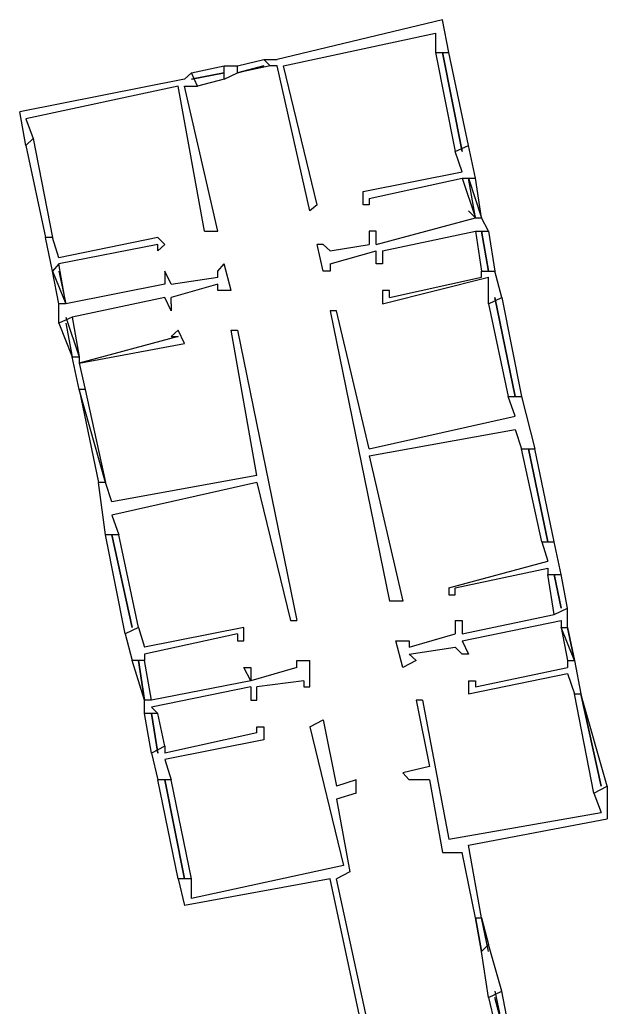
# Model space of a CAD drawing. Header units: millimetres. Extents: x -518.8 to -461.2, y 3.5 to 44.2.
# Drawn here: x -476.786 to -476.22, y 14.613 to 15.565 of the extents above; entities that cross this region are included whole.
import ezdxf

# ---------------------------------------------------------------- set-up
doc = ezdxf.new("R2010")
doc.units = ezdxf.units.MM
doc.header["$MEASUREMENT"] = 0
doc.layers.add('8', color=8, linetype='Continuous')

msp = doc.modelspace()

# ---------------------------------------------------------------- linework, layer by layer
at = {"layer": '8'}
for points in [[(-476.37295, 15.53304), (-476.37897, 15.56462), (-476.37897, 15.56462), (-476.53837, 15.52627)], [(-476.53235, 15.52026), (-476.38574, 15.55183)], [(-476.38574, 15.55183), (-476.38574, 15.53304), (-476.38574, 15.53304), (-476.37295, 15.53304)], [(-476.38574, 15.53304), (-476.36694, 15.43755)], [(-476.37897, 15.53304), (-476.36017, 15.43755), (-476.36017, 15.43755), (-476.37897, 15.53304)], [(-476.34739, 15.41199), (-476.35416, 15.44356), (-476.35416, 15.44356), (-476.37295, 15.53304)], [(-476.62107, 15.51349), (-476.58949, 15.52026)], [(-476.58949, 15.50747), (-476.58949, 15.52026)], [(-476.58949, 15.52026), (-476.57671, 15.52026)], [(-476.57671, 15.52026), (-476.55115, 15.52627)], [(-476.57671, 15.51349), (-476.57671, 15.52026)], [(-476.54513, 15.52026), (-476.57671, 15.51349)], [(-476.57671, 15.51349), (-476.55115, 15.52026), (-476.57671, 15.51349)], [(-476.53837, 15.52026), (-476.54513, 15.52026), (-476.54513, 15.52026), (-476.55115, 15.52627), (-476.53837, 15.52627)], [(-476.50679, 15.38041), (-476.53837, 15.52026)], [(-476.50002, 15.38642), (-476.53235, 15.52026)], [(-476.62784, 15.50747), (-476.62107, 15.51349)], [(-476.61506, 15.50071), (-476.62107, 15.51349)], [(-476.62107, 15.50747), (-476.58949, 15.51349), (-476.62107, 15.50747)], [(-476.58949, 15.50747), (-476.57671, 15.51349)], [(-476.62784, 15.50747), (-476.78649, 15.4759)], [(-476.63386, 15.50071), (-476.78047, 15.46913)], [(-476.60829, 15.36086), (-476.63386, 15.50071)], [(-476.59551, 15.36086), (-476.62784, 15.50071)], [(-476.62784, 15.50071), (-476.61506, 15.50071)], [(-476.58949, 15.50747), (-476.61506, 15.50071)], [(-476.78047, 15.46913), (-476.77371, 15.45033), (-476.77371, 15.45033), (-476.78047, 15.44356), (-476.78649, 15.4759)], [(-476.78047, 15.44356), (-476.76167, 15.35484)], [(-476.78047, 15.44356), (-476.76167, 15.35484)], [(-476.77371, 15.45033), (-476.75491, 15.35484)], [(-476.77371, 15.45033), (-476.75491, 15.35484)], [(-476.36694, 15.43755), (-476.35416, 15.44356)], [(-476.36017, 15.418), (-476.36694, 15.43755)], [(-476.45566, 15.3992), (-476.36017, 15.418)], [(-476.44964, 15.39244), (-476.36017, 15.41199)], [(-476.36017, 15.41199), (-476.36017, 15.41199), (-476.36017, 15.41199), (-476.34739, 15.41199)], [(-476.36017, 15.41199), (-476.34739, 15.37364), (-476.34739, 15.37364), (-476.34137, 15.37364), (-476.34137, 15.37364), (-476.34739, 15.41199)], [(-476.34739, 15.37364), (-476.35416, 15.41199), (-476.35416, 15.41199), (-476.34137, 15.37364)], [(-476.44964, 15.39244), (-476.44964, 15.38642), (-476.44964, 15.38642), (-476.45566, 15.38642), (-476.45566, 15.38642), (-476.45566, 15.3992)], [(-476.50002, 15.38642), (-476.50679, 15.38041)], [(-476.34739, 15.37364), (-476.35416, 15.38041)], [(-476.44288, 15.34808), (-476.34739, 15.37364)], [(-476.33461, 15.36086), (-476.34137, 15.37364)], [(-476.60829, 15.36086), (-476.59551, 15.36086)], [(-476.44288, 15.34808), (-476.44288, 15.36086), (-476.44288, 15.36086), (-476.44964, 15.36086), (-476.44964, 15.36086), (-476.44964, 15.34808)], [(-476.43686, 15.34206), (-476.34739, 15.36086)], [(-476.34739, 15.36086), (-476.34739, 15.36086), (-476.34739, 15.36086), (-476.33461, 15.36086)], [(-476.34739, 15.36086), (-476.34137, 15.32251)], [(-476.34137, 15.36086), (-476.33461, 15.32251), (-476.33461, 15.32251), (-476.34137, 15.36086)], [(-476.33461, 15.36086), (-476.32859, 15.32251)], [(-476.75491, 15.35484), (-476.76167, 15.35484)], [(-476.75491, 15.32251), (-476.76167, 15.35484)], [(-476.74889, 15.33529), (-476.75491, 15.35484)], [(-476.6534, 15.35484), (-476.74889, 15.33529)], [(-476.6534, 15.34808), (-476.74889, 15.32928)], [(-476.64664, 15.34808), (-476.6534, 15.35484)], [(-476.64664, 15.34808), (-476.6534, 15.34206), (-476.6534, 15.34206), (-476.6534, 15.34808)], [(-476.48724, 15.34206), (-476.49401, 15.34808), (-476.49401, 15.34808), (-476.50002, 15.34808)], [(-476.49401, 15.32251), (-476.50002, 15.34808)], [(-476.48724, 15.34206), (-476.44964, 15.34808)], [(-476.48724, 15.32928), (-476.44288, 15.34206)], [(-476.43686, 15.34206), (-476.43686, 15.32928), (-476.43686, 15.32928), (-476.44288, 15.32928), (-476.44288, 15.32928), (-476.44288, 15.34206)], [(-476.74889, 15.32928), (-476.74889, 15.32928), (-476.75491, 15.32251)], [(-476.74889, 15.29093), (-476.75491, 15.32251), (-476.75491, 15.32251), (-476.74213, 15.29093), (-476.74213, 15.29093), (-476.74889, 15.32928)], [(-476.64062, 15.30973), (-476.59551, 15.3165), (-476.59551, 15.3165), (-476.59551, 15.32251), (-476.58949, 15.32928)], [(-476.58273, 15.30371), (-476.58949, 15.32928)], [(-476.48724, 15.32928), (-476.48724, 15.32251), (-476.48724, 15.32251), (-476.49401, 15.32251)], [(-476.74889, 15.32251), (-476.74213, 15.29093), (-476.74213, 15.29093), (-476.74213, 15.29093), (-476.74889, 15.29093)], [(-476.64062, 15.30973), (-476.64664, 15.32251), (-476.64664, 15.32251), (-476.64664, 15.3165), (-476.64664, 15.30973)], [(-476.34137, 15.3165), (-476.34137, 15.32251), (-476.34137, 15.32251), (-476.32859, 15.32251)], [(-476.32183, 15.29695), (-476.32859, 15.32251)], [(-476.64664, 15.30973), (-476.74213, 15.29093)], [(-476.59551, 15.30973), (-476.64062, 15.29695)], [(-476.58273, 15.30371), (-476.59551, 15.30371), (-476.59551, 15.30371), (-476.59551, 15.30973)], [(-476.43686, 15.29093), (-476.33461, 15.3165)], [(-476.4301, 15.29695), (-476.34137, 15.3165)], [(-476.33461, 15.29093), (-476.33461, 15.3165)], [(-476.4301, 15.29695), (-476.4301, 15.30371), (-476.4301, 15.30371), (-476.43686, 15.30371), (-476.43686, 15.30371), (-476.43686, 15.29093)], [(-476.74889, 15.27214), (-476.74889, 15.29093)], [(-476.64664, 15.29695), (-476.73611, 15.27815)], [(-476.64062, 15.29093), (-476.64062, 15.28417), (-476.64062, 15.28417), (-476.64664, 15.29695)], [(-476.64062, 15.29093), (-476.64062, 15.29695)], [(-476.33461, 15.29093), (-476.32183, 15.29695)], [(-476.33461, 15.29093), (-476.31581, 15.20146)], [(-476.32859, 15.29695), (-476.30904, 15.20146), (-476.30904, 15.20146), (-476.32859, 15.29695)], [(-476.32183, 15.29695), (-476.30303, 15.20146)], [(-476.48724, 15.28417), (-476.4301, 15.00447)], [(-476.48122, 15.28417), (-476.48724, 15.28417)], [(-476.44964, 15.15108), (-476.48122, 15.28417)], [(-476.73611, 15.27815), (-476.73611, 15.27815), (-476.74889, 15.27214)], [(-476.74889, 15.27214), (-476.73611, 15.2398)], [(-476.74213, 15.27815), (-476.72934, 15.2398)], [(-476.74213, 15.27214), (-476.73611, 15.2398)], [(-476.73611, 15.27815), (-476.72934, 15.2398)], [(-476.62784, 15.25259), (-476.63386, 15.26537), (-476.63386, 15.26537), (-476.64062, 15.25935), (-476.63386, 15.25935)], [(-476.55792, 15.12552), (-476.58273, 15.26537)], [(-476.58273, 15.26537), (-476.57671, 15.26537)], [(-476.57671, 15.26537), (-476.51957, 14.98567)], [(-476.63386, 15.25935), (-476.72934, 15.23379), (-476.72934, 15.23379), (-476.62784, 15.25259)], [(-476.72934, 15.20823), (-476.73611, 15.2398), (-476.73611, 15.2398), (-476.72934, 15.2398), (-476.72934, 15.23379), (-476.72333, 15.20823), (-476.72333, 15.20823), (-476.72934, 15.20823)], [(-476.72934, 15.20823), (-476.71055, 15.11875)], [(-476.70378, 15.11875), (-476.72934, 15.20823), (-476.72934, 15.20823), (-476.71055, 15.11875)], [(-476.72333, 15.20823), (-476.70378, 15.11875)], [(-476.30904, 15.18266), (-476.31581, 15.20146)], [(-476.31581, 15.20146), (-476.30303, 15.20146)], [(-476.30303, 15.20146), (-476.29025, 15.15108)], [(-476.44964, 15.15108), (-476.30904, 15.18266)], [(-476.44964, 15.14432), (-476.30904, 15.16988)], [(-476.30904, 15.16988), (-476.30303, 15.15108), (-476.30303, 15.15108), (-476.29025, 15.15108)], [(-476.28348, 15.06161), (-476.30303, 15.15108)], [(-476.27746, 15.06161), (-476.29626, 15.15108), (-476.29626, 15.15108), (-476.27746, 15.06161)], [(-476.27145, 15.06161), (-476.29025, 15.15108)], [(-476.44964, 15.14432), (-476.41731, 15.00447), (-476.41731, 15.00447), (-476.4301, 15.00447)], [(-476.55792, 15.12552), (-476.69777, 15.09996)], [(-476.69777, 15.09996), (-476.70378, 15.11875), (-476.70378, 15.11875), (-476.71055, 15.11875)], [(-476.69777, 15.08717), (-476.691, 15.06838), (-476.691, 15.06838), (-476.70378, 15.06838), (-476.70378, 15.06838), (-476.71055, 15.11875)], [(-476.55792, 15.11875), (-476.69777, 15.08717)], [(-476.55792, 15.11875), (-476.52558, 14.98567)], [(-476.68498, 14.97289), (-476.70378, 15.06838)], [(-476.67822, 14.9789), (-476.69777, 15.06838), (-476.69777, 15.06838), (-476.67822, 14.9789)], [(-476.6722, 14.9789), (-476.691, 15.06838)], [(-476.28348, 15.06161), (-476.27145, 15.06161)], [(-476.28348, 15.06161), (-476.27746, 15.04281)], [(-476.27746, 15.03605), (-476.27746, 15.03003), (-476.26468, 15.03003), (-476.26468, 15.03003), (-476.27145, 15.06161)], [(-476.37295, 15.01725), (-476.27746, 15.04281)], [(-476.36694, 15.01725), (-476.27746, 15.03605)], [(-476.27145, 14.99168), (-476.27746, 15.03003)], [(-476.26468, 14.9977), (-476.27145, 15.03003), (-476.27145, 15.03003), (-476.26468, 14.9977)], [(-476.25867, 14.9977), (-476.26468, 15.03003)], [(-476.37295, 15.01725), (-476.37295, 15.01048), (-476.37295, 15.01048), (-476.36694, 15.01048), (-476.36694, 15.01725)], [(-476.36017, 14.96612), (-476.26468, 14.98567), (-476.26468, 14.98567), (-476.26468, 14.9789), (-476.26468, 14.9789), (-476.25867, 14.9789), (-476.25867, 14.9789), (-476.25867, 14.9977)], [(-476.27145, 14.99168), (-476.27145, 14.99168), (-476.25867, 14.9977)], [(-476.36017, 14.97289), (-476.27145, 14.99168)], [(-476.6722, 14.9789), (-476.68498, 14.97289)], [(-476.6722, 14.9789), (-476.66619, 14.96011)], [(-476.5707, 14.9789), (-476.66619, 14.96011)], [(-476.57671, 14.97289), (-476.57671, 14.96612), (-476.57671, 14.96612), (-476.5707, 14.96612), (-476.5707, 14.96612), (-476.5707, 14.9789)], [(-476.52558, 14.98567), (-476.51957, 14.98567)], [(-476.36694, 14.98567), (-476.36694, 14.97289)], [(-476.36694, 14.98567), (-476.36017, 14.98567), (-476.36017, 14.98567), (-476.36017, 14.97289)], [(-476.2519, 14.94732), (-476.25867, 14.9789), (-476.25867, 14.9789), (-476.2519, 14.94732), (-476.2519, 14.94732), (-476.26468, 14.9789), (-476.26468, 14.9789), (-476.25867, 14.94732)], [(-476.68498, 14.97289), (-476.67822, 14.94732)], [(-476.57671, 14.97289), (-476.66619, 14.95334)], [(-476.4113, 14.96011), (-476.36694, 14.97289)], [(-476.42408, 14.96612), (-476.4113, 14.96612), (-476.4113, 14.96612), (-476.4113, 14.96011)], [(-476.4113, 14.95334), (-476.40453, 14.94732), (-476.40453, 14.94732), (-476.41731, 14.94056), (-476.41731, 14.94056), (-476.42408, 14.96612)], [(-476.4113, 14.95334), (-476.36694, 14.96011)], [(-476.36017, 14.96612), (-476.35416, 14.95334), (-476.35416, 14.95334), (-476.36017, 14.95334), (-476.36017, 14.95334), (-476.36694, 14.96011)], [(-476.66619, 14.95334), (-476.66619, 14.94732), (-476.66619, 14.94732), (-476.67822, 14.94732)], [(-476.66619, 14.90898), (-476.67822, 14.94732)], [(-476.65942, 14.90221), (-476.6534, 14.8962), (-476.6534, 14.8962), (-476.66619, 14.8962), (-476.66619, 14.8962), (-476.66619, 14.90898), (-476.66619, 14.90898), (-476.6722, 14.94732), (-476.6722, 14.94732), (-476.66619, 14.90898)], [(-476.65942, 14.90898), (-476.66619, 14.94732)], [(-476.56393, 14.92777), (-476.5707, 14.94056), (-476.5707, 14.94056), (-476.56393, 14.94056), (-476.56393, 14.94056), (-476.56393, 14.92777)], [(-476.51957, 14.94056), (-476.56393, 14.92777)], [(-476.51957, 14.94056), (-476.51957, 14.94732), (-476.51957, 14.94732), (-476.50679, 14.94732)], [(-476.5128, 14.92777), (-476.5128, 14.92176), (-476.5128, 14.92176), (-476.50679, 14.92176), (-476.50679, 14.92176), (-476.50679, 14.94732)], [(-476.34739, 14.92176), (-476.25867, 14.94056)], [(-476.25867, 14.94732), (-476.25867, 14.94056)], [(-476.25867, 14.94732), (-476.2519, 14.94732)], [(-476.2519, 14.94732), (-476.24589, 14.91499)], [(-476.35416, 14.91499), (-476.25867, 14.93454)], [(-476.25867, 14.93454), (-476.2519, 14.91499), (-476.24589, 14.91499)], [(-476.56393, 14.92777), (-476.65942, 14.90898)], [(-476.56393, 14.92176), (-476.65942, 14.90221)], [(-476.56393, 14.92176), (-476.56393, 14.90898), (-476.56393, 14.90898), (-476.55792, 14.90898), (-476.55792, 14.90898), (-476.55792, 14.92176)], [(-476.5128, 14.92777), (-476.55792, 14.92176)], [(-476.35416, 14.92777), (-476.35416, 14.91499)], [(-476.35416, 14.92777), (-476.34739, 14.92777), (-476.34739, 14.92777), (-476.34739, 14.92176)], [(-476.2331, 14.8195), (-476.2519, 14.91499)], [(-476.22634, 14.82627), (-476.24589, 14.91499), (-476.24589, 14.91499), (-476.22634, 14.82627)], [(-476.22032, 14.82627), (-476.24589, 14.91499)], [(-476.65942, 14.90898), (-476.65942, 14.90898), (-476.65942, 14.90898), (-476.66619, 14.90898)], [(-476.39852, 14.90898), (-476.40453, 14.90898), (-476.39175, 14.84507), (-476.41731, 14.83905)], [(-476.39852, 14.90898), (-476.37295, 14.77514)], [(-476.65942, 14.85785), (-476.66619, 14.8962)], [(-476.6534, 14.85785), (-476.65942, 14.8962), (-476.65942, 14.8962), (-476.6534, 14.85785)], [(-476.64664, 14.86462), (-476.6534, 14.8962)], [(-476.55792, 14.8774), (-476.55792, 14.88341), (-476.55792, 14.88341), (-476.55115, 14.88341), (-476.55115, 14.88341), (-476.55115, 14.87063)], [(-476.50679, 14.88341), (-476.49401, 14.89018)], [(-476.50679, 14.88341), (-476.47446, 14.74958)], [(-476.49401, 14.89018), (-476.48122, 14.82627)], [(-476.55792, 14.8774), (-476.64664, 14.85785)], [(-476.64664, 14.86462), (-476.65942, 14.85785)], [(-476.55115, 14.87063), (-476.64664, 14.85183)], [(-476.64664, 14.86462), (-476.64664, 14.85785)], [(-476.65942, 14.85785), (-476.6534, 14.83229)], [(-476.64664, 14.85183), (-476.64062, 14.83229), (-476.64062, 14.83229), (-476.6534, 14.83229)], [(-476.4113, 14.83229), (-476.41731, 14.83905)], [(-476.63386, 14.7368), (-476.6534, 14.83229)], [(-476.62784, 14.7368), (-476.64664, 14.83229), (-476.64664, 14.83229), (-476.62784, 14.7368)], [(-476.62107, 14.7368), (-476.64062, 14.83229)], [(-476.46243, 14.83229), (-476.48122, 14.82627)], [(-476.46243, 14.8195), (-476.46243, 14.83229)], [(-476.39175, 14.83229), (-476.4113, 14.83229)], [(-476.39175, 14.83229), (-476.37897, 14.76236)], [(-476.2331, 14.8195), (-476.22032, 14.82627)], [(-476.22032, 14.82627), (-476.22032, 14.79469)], [(-476.46243, 14.8195), (-476.48122, 14.81349)], [(-476.2331, 14.8195), (-476.22634, 14.80071)], [(-476.48122, 14.81349), (-476.46844, 14.74356)], [(-476.37295, 14.77514), (-476.22634, 14.80071)], [(-476.35416, 14.76913), (-476.22032, 14.79469)], [(-476.34137, 14.6992), (-476.35416, 14.76913)], [(-476.37897, 14.76236), (-476.36017, 14.76236)], [(-476.34739, 14.6992), (-476.36017, 14.76236)], [(-476.47446, 14.74958), (-476.62107, 14.718)], [(-476.46844, 14.74356), (-476.48122, 14.7368)], [(-476.62107, 14.718), (-476.62107, 14.7368), (-476.62107, 14.7368), (-476.63386, 14.7368), (-476.63386, 14.7368), (-476.62784, 14.71123)], [(-476.48724, 14.7368), (-476.62784, 14.71123)], [(-476.43686, 14.50146), (-476.48724, 14.7368)], [(-476.4301, 14.50146), (-476.48122, 14.7368)], [(-476.34739, 14.6992), (-476.34137, 14.6992), (-476.34137, 14.6992), (-476.33461, 14.67364), (-476.34137, 14.66687), (-476.34137, 14.66687), (-476.34739, 14.6992), (-476.34739, 14.6992), (-476.34137, 14.66687)], [(-476.33461, 14.66687), (-476.34137, 14.6992)], [(-476.32183, 14.62853), (-476.33461, 14.67364)], [(-476.33461, 14.62251), (-476.34137, 14.66687)], [(-476.33461, 14.62251), (-476.32183, 14.62853)], [(-476.33461, 14.62251), (-476.32859, 14.59695), (-476.32859, 14.59695), (-476.31581, 14.59695), (-476.31581, 14.59695), (-476.32183, 14.62853)], [(-476.32859, 14.62853), (-476.32183, 14.59695), (-476.32183, 14.59695), (-476.32859, 14.62251)]]:
    msp.add_lwpolyline(points, dxfattribs=at)

doc.saveas('drawing.dxf')
